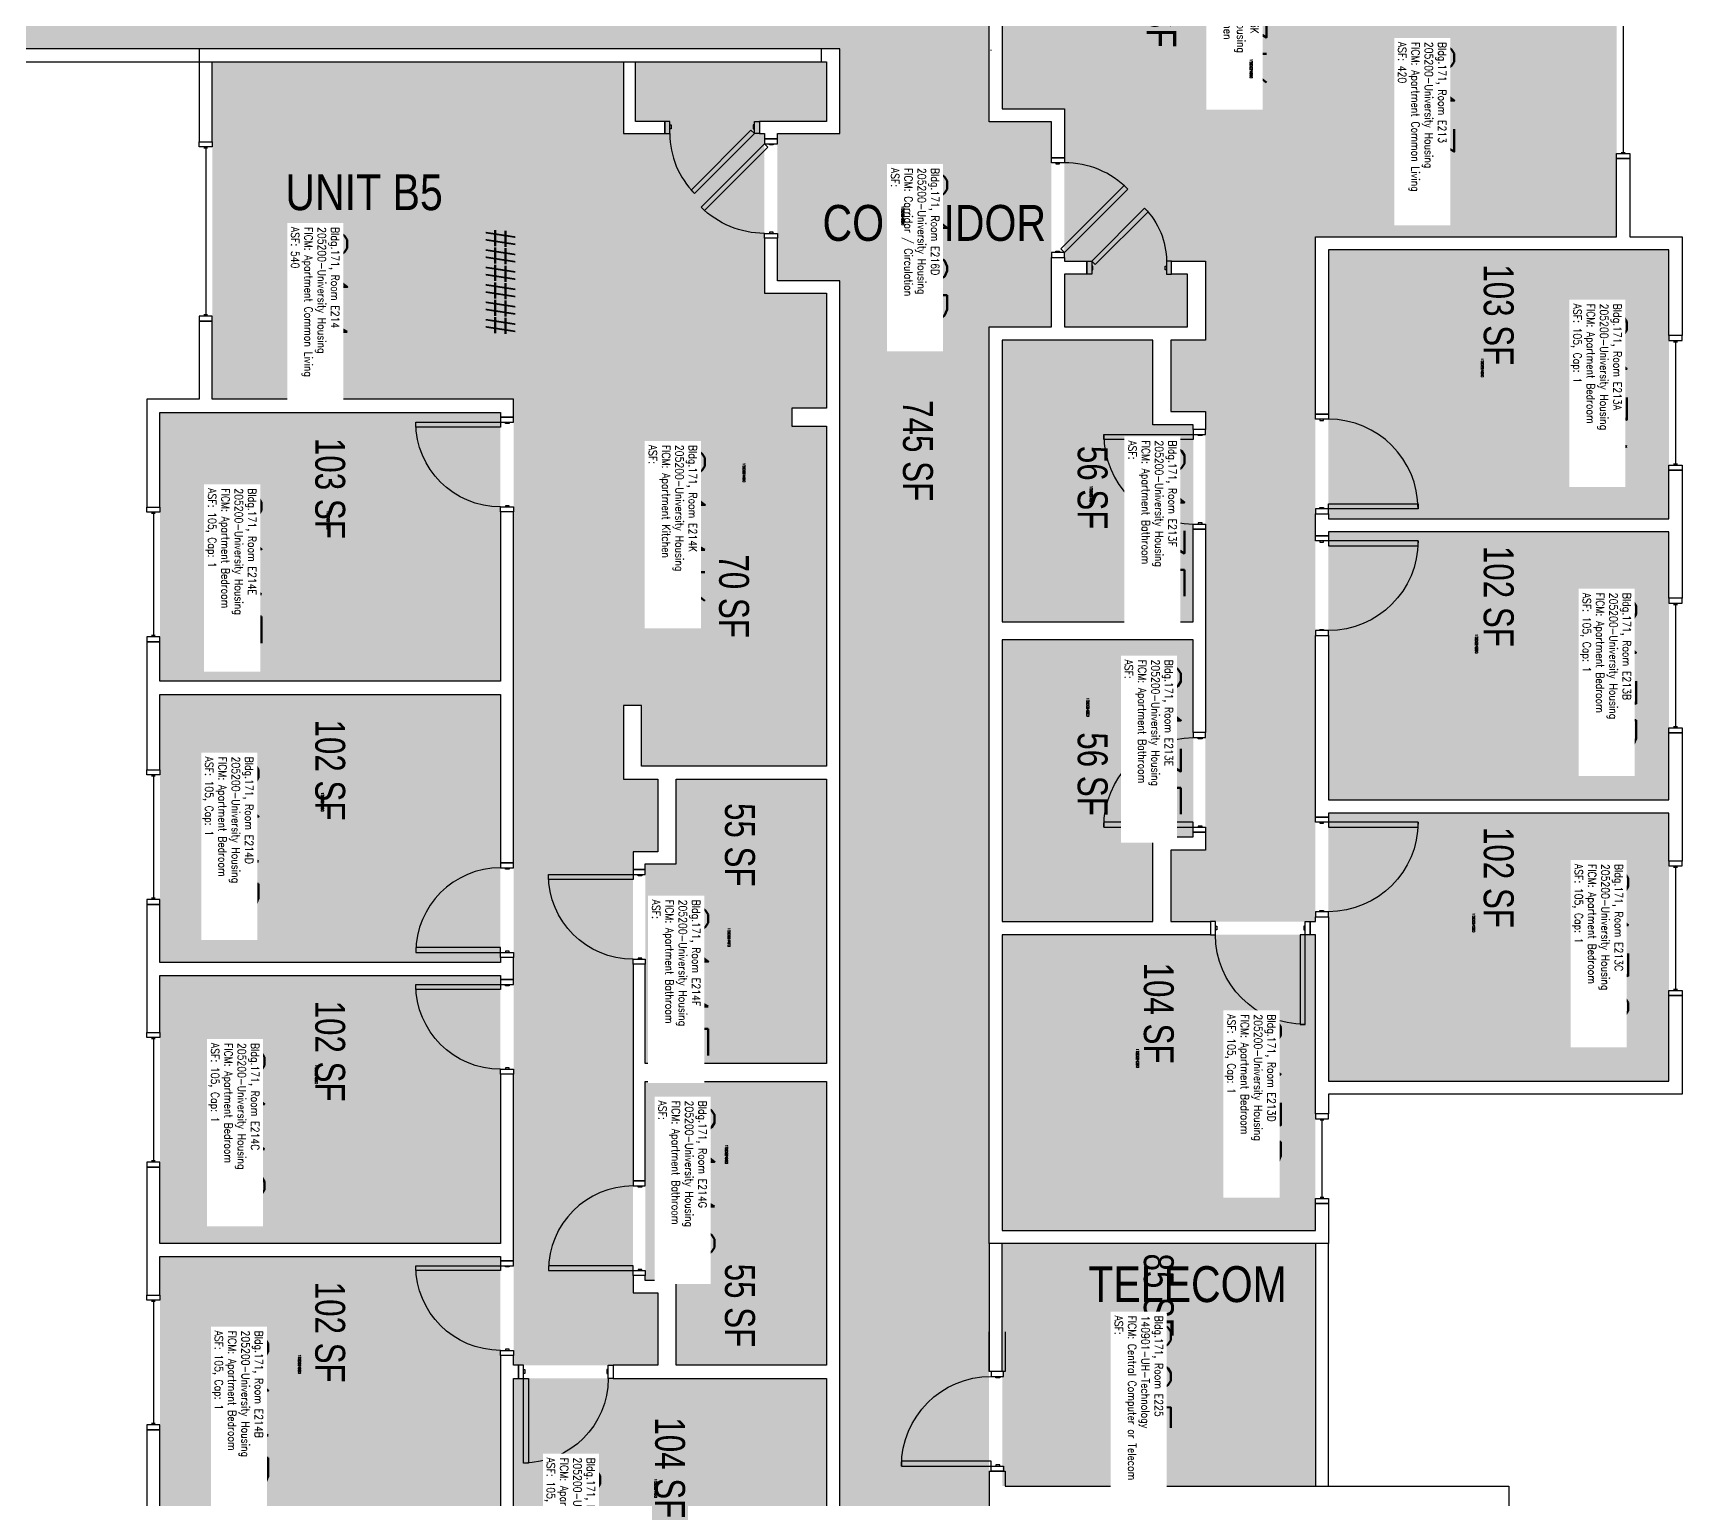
# Model space of a CAD drawing. Header units: inches. Extents: x 9163 to 12690, y -254 to 1312.
# Drawn here: x 12027 to 12690, y 367 to 956 of the extents above; entities that cross this region are included whole.
import ezdxf
from ezdxf.enums import TextEntityAlignment as Align

# ---------------------------------------------------------------- set-up
doc = ezdxf.new("R2010")
doc.units = ezdxf.units.IN
doc.header["$LTSCALE"] = 48
doc.header["$MEASUREMENT"] = 0
doc.layers.get('DEFPOINTS').update_dxf_attribs({"color": 40})
for name, color, linetype in [('A-AREA-IDEN', 1, 'Continuous'), ('A-DOOR', 2, 'Continuous'), ('A-GLAZ', 1, 'Continuous'), ('A-IDEN-RNUM', 7, 'Continuous'), ('A-IDEN-SNUM', 4, 'Continuous'), ('A-IDEN-VNUM', 4, 'Continuous'), ('A-WALL', 5, 'Continuous'), ('AREA-TEXT', 3, 'Continuous'), ('Rooms-Category-Color', 7, 'Continuous'), ('Rooms-College-Color', 7, 'Continuous'), ('Rooms-Department-Color', 7, 'Continuous'), ('Rooms-Division-Color', 7, 'Continuous'), ('Rooms-Information', 7, 'Continuous')]:
    doc.layers.add(name, color=color, linetype=linetype)
doc.styles.add('AREA', font='arial.ttf', dxfattribs={"width": 0.75, "height": 12})
doc.styles.add('ROOMSNUMBER', font='txt.shx', dxfattribs={"height": 0.03})
doc.styles.add('ROOMVNUMBER', font='simplex.shx', dxfattribs={"width": 0.85})
doc.styles.get("Standard").update_dxf_attribs({"font": 'ARIALN.TTF'})

msp = doc.modelspace()

# ---------------------------------------------------------------- hatches: boundary and pattern name
h = msp.add_hatch()
h.set_pattern_fill('ANSI31', color=256, style=0)
h.set_pattern_definition([(45, (13062.42635, 410.27494), (0.088388348, -0.088388348), [])])
h.paths.add_polyline_path([(12478.48, 741.74), (12478.48, 800.48), (12469.27, 800.48), (12469.27, 741.74)], flags=9)
at = {"layer": 'Rooms-Category-Color', "linetype": 'Continuous', "true_color": 0xadadad}
msp.add_hatch(color=253, dxfattribs=at).paths.add_polyline_path([(11567.83, 1009.26), (11567.83, 967.25), (11573.08, 967.25), (11573.08, 955.26), (11586.08, 955.26), (11586.08, 949.26), (11718.14, 949.26), (11718.14, 925.25), (11979.46, 925.25), (11979.46, 949.26), (12351.33, 949.26), (12351.33, 915.16), (12326.33, 915.16), (12326.33, 856.04), (12351.33, 856.04), (12351.33, 233.63), (12411.33, 233.63), (12411.33, 271.26), (12411.33, 837.54), (12436.33, 837.54), (12436.33, 919.86), (12411.33, 919.86), (12411.33, 1009.26), (12297.55, 1009.26), (12297.55, 1034.26), (12215.23, 1034.26), (12215.23, 1009.26), (12031.19, 1009.26), (12031.19, 1034.26), (11948.87, 1034.26), (11948.87, 1009.26)])
at = {"layer": 'Rooms-Category-Color', "linetype": 'Continuous', "true_color": 0x728ef3}
for points in [[(12416.58, 925.11), (12546.71, 925.11), (12546.71, 995.26), (12532.08, 995.26), (12532.08, 1009.26), (12416.58, 1009.26)], [(12546.71, 1009.26), (12546.71, 925.11), (12441.58, 925.11), (12441.58, 863.99), (12450.53, 863.99), (12450.53, 858.74), (12441.58, 858.74), (12441.58, 837.54), (12490.96, 837.54), (12490.96, 858.74), (12484.53, 858.74), (12484.53, 863.99), (12498.21, 863.99), (12498.21, 832.29), (12484.33, 832.29), (12484.33, 803.54), (12498.21, 803.54), (12498.21, 627.51), (12484.33, 627.51), (12484.33, 598.76), (12542.33, 598.76), (12542.33, 873.76), (12663.33, 873.76), (12663.33, 1009.26)], [(12220.33, 420.63), (12220.33, 808.51), (12099.33, 808.51), (12099.33, 944.01), (12264.46, 944.01), (12264.46, 915.16), (12281.08, 915.16), (12281.08, 920.04), (12269.33, 920.04), (12269.33, 944.01), (12346.08, 944.01), (12346.08, 920.04), (12319.08, 920.04), (12319.08, 915.16), (12321.08, 915.16), (12321.08, 851.16), (12346.08, 851.16), (12346.08, 804.96), (12332.08, 804.96), (12332.08, 797.71), (12271.72, 797.71), (12271.72, 685.59), (12264.47, 685.59), (12264.47, 655.96), (12278.33, 655.96), (12278.33, 626.83), (12268.33, 626.83), (12268.33, 449.76), (12278.33, 449.76), (12278.33, 420.63)], [(12684.33, 760.51), (12684.33, 868.51), (12547.58, 868.51), (12547.58, 760.51), (12683.89, 760.52)], [(12416.58, 719.16), (12416.58, 832.29), (12477.08, 832.29), (12477.08, 798.29), (12493.33, 798.29), (12493.33, 719.15)], [(12078.33, 695.26), (12078.33, 803.26), (12215.08, 803.26), (12215.08, 695.26), (12078.77, 695.27)], [(12346.08, 797.71), (12346.08, 661.21), (12271.72, 661.21), (12271.72, 797.71)], [(12684.33, 647.63), (12684.33, 755.26), (12547.6, 755.27), (12547.58, 647.63), (12683.89, 647.64)], [(12493.33, 632.77), (12493.33, 711.9), (12416.58, 711.9), (12416.58, 598.77), (12477.08, 598.76), (12477.08, 632.76)], [(12078.33, 582.38), (12078.33, 690.01), (12215.07, 690.02), (12215.08, 582.38), (12078.77, 582.39)], [(12346.08, 541.77), (12346.08, 655.96), (12285.58, 655.96), (12285.58, 621.96), (12273.21, 621.96), (12273.21, 541.77)], [(12684.33, 642.38), (12684.33, 534.76), (12547.58, 534.76), (12547.6, 642.39), (12683.89, 642.39)], [(12416.58, 474.77), (12542.33, 474.76), (12542.33, 593.51), (12416.58, 593.51)], [(12078.33, 577.13), (12078.33, 469.51), (12215.08, 469.51), (12215.07, 577.14), (12078.77, 577.14)], [(12273.21, 454.63), (12273.21, 534.52), (12346.08, 534.52), (12346.08, 420.64), (12285.58, 420.62), (12285.58, 454.63)], [(12078.33, 464.26), (12078.33, 356.63), (12215.08, 356.63), (12215.07, 464.27), (12078.77, 464.27)], [(12346.08, 296.64), (12220.33, 296.63), (12220.33, 415.38), (12346.08, 415.38)]]:
    msp.add_hatch(color=171, dxfattribs=at).paths.add_polyline_path(points)
at = {"layer": 'Rooms-Category-Color', "linetype": 'Continuous', "true_color": 0xe3c5e1}
msp.add_hatch(color=254, dxfattribs=at).paths.add_polyline_path([(12416.58, 469.51), (12542.33, 469.51), (12542.33, 372.13), (12416.58, 372.13)])
at = {"layer": 'Rooms-College-Color', "linetype": 'Continuous', "true_color": 0xadadad}
for points in [[(11567.83, 1009.26), (11567.83, 967.25), (11573.08, 967.25), (11573.08, 955.26), (11586.08, 955.26), (11586.08, 949.26), (11718.14, 949.26), (11718.14, 925.25), (11979.46, 925.25), (11979.46, 949.26), (12351.33, 949.26), (12351.33, 915.16), (12326.33, 915.16), (12326.33, 856.04), (12351.33, 856.04), (12351.33, 233.63), (12411.33, 233.63), (12411.33, 271.26), (12411.33, 837.54), (12436.33, 837.54), (12436.33, 919.86), (12411.33, 919.86), (12411.33, 1009.26), (12297.55, 1009.26), (12297.55, 1034.26), (12215.23, 1034.26), (12215.23, 1009.26), (12031.19, 1009.26), (12031.19, 1034.26), (11948.87, 1034.26), (11948.87, 1009.26)], [(12416.58, 925.11), (12546.71, 925.11), (12546.71, 995.26), (12532.08, 995.26), (12532.08, 1009.26), (12416.58, 1009.26)], [(12546.71, 1009.26), (12546.71, 925.11), (12441.58, 925.11), (12441.58, 863.99), (12450.53, 863.99), (12450.53, 858.74), (12441.58, 858.74), (12441.58, 837.54), (12490.96, 837.54), (12490.96, 858.74), (12484.53, 858.74), (12484.53, 863.99), (12498.21, 863.99), (12498.21, 832.29), (12484.33, 832.29), (12484.33, 803.54), (12498.21, 803.54), (12498.21, 627.51), (12484.33, 627.51), (12484.33, 598.76), (12542.33, 598.76), (12542.33, 873.76), (12663.33, 873.76), (12663.33, 1009.26)], [(12220.33, 420.63), (12220.33, 808.51), (12099.33, 808.51), (12099.33, 944.01), (12264.46, 944.01), (12264.46, 915.16), (12281.08, 915.16), (12281.08, 920.04), (12269.33, 920.04), (12269.33, 944.01), (12346.08, 944.01), (12346.08, 920.04), (12319.08, 920.04), (12319.08, 915.16), (12321.08, 915.16), (12321.08, 851.16), (12346.08, 851.16), (12346.08, 804.96), (12332.08, 804.96), (12332.08, 797.71), (12271.72, 797.71), (12271.72, 685.59), (12264.47, 685.59), (12264.47, 655.96), (12278.33, 655.96), (12278.33, 626.83), (12268.33, 626.83), (12268.33, 449.76), (12278.33, 449.76), (12278.33, 420.63)], [(12684.33, 760.51), (12684.33, 868.51), (12547.58, 868.51), (12547.58, 760.51), (12683.89, 760.52)], [(12416.58, 719.16), (12416.58, 832.29), (12477.08, 832.29), (12477.08, 798.29), (12493.33, 798.29), (12493.33, 719.15)], [(12078.33, 695.26), (12078.33, 803.26), (12215.08, 803.26), (12215.08, 695.26), (12078.77, 695.27)], [(12346.08, 797.71), (12346.08, 661.21), (12271.72, 661.21), (12271.72, 797.71)], [(12684.33, 647.63), (12684.33, 755.26), (12547.6, 755.27), (12547.58, 647.63), (12683.89, 647.64)], [(12493.33, 632.77), (12493.33, 711.9), (12416.58, 711.9), (12416.58, 598.77), (12477.08, 598.76), (12477.08, 632.76)], [(12078.33, 582.38), (12078.33, 690.01), (12215.07, 690.02), (12215.08, 582.38), (12078.77, 582.39)], [(12346.08, 541.77), (12346.08, 655.96), (12285.58, 655.96), (12285.58, 621.96), (12273.21, 621.96), (12273.21, 541.77)], [(12684.33, 642.38), (12684.33, 534.76), (12547.58, 534.76), (12547.6, 642.39), (12683.89, 642.39)], [(12416.58, 474.77), (12542.33, 474.76), (12542.33, 593.51), (12416.58, 593.51)], [(12078.33, 577.13), (12078.33, 469.51), (12215.08, 469.51), (12215.07, 577.14), (12078.77, 577.14)], [(12273.21, 454.63), (12273.21, 534.52), (12346.08, 534.52), (12346.08, 420.64), (12285.58, 420.62), (12285.58, 454.63)], [(12078.33, 464.26), (12078.33, 356.63), (12215.08, 356.63), (12215.07, 464.27), (12078.77, 464.27)], [(12416.58, 469.51), (12542.33, 469.51), (12542.33, 372.13), (12416.58, 372.13)], [(12346.08, 296.64), (12220.33, 296.63), (12220.33, 415.38), (12346.08, 415.38)]]:
    msp.add_hatch(color=253, dxfattribs=at).paths.add_polyline_path(points)
at = {"layer": 'Rooms-Department-Color', "linetype": 'Continuous', "true_color": 0xacacac}
msp.add_hatch(color=253, dxfattribs=at).paths.add_polyline_path([(11567.83, 1009.26), (11567.83, 967.25), (11573.08, 967.25), (11573.08, 955.26), (11586.08, 955.26), (11586.08, 949.26), (11718.14, 949.26), (11718.14, 925.25), (11979.46, 925.25), (11979.46, 949.26), (12351.33, 949.26), (12351.33, 915.16), (12326.33, 915.16), (12326.33, 856.04), (12351.33, 856.04), (12351.33, 233.63), (12411.33, 233.63), (12411.33, 271.26), (12411.33, 837.54), (12436.33, 837.54), (12436.33, 919.86), (12411.33, 919.86), (12411.33, 1009.26), (12297.55, 1009.26), (12297.55, 1034.26), (12215.23, 1034.26), (12215.23, 1009.26), (12031.19, 1009.26), (12031.19, 1034.26), (11948.87, 1034.26), (11948.87, 1009.26)])
at = {"layer": 'Rooms-Department-Color', "linetype": 'Continuous', "true_color": 0x604aed}
for points in [[(12416.58, 925.11), (12546.71, 925.11), (12546.71, 995.26), (12532.08, 995.26), (12532.08, 1009.26), (12416.58, 1009.26)], [(12546.71, 1009.26), (12546.71, 925.11), (12441.58, 925.11), (12441.58, 863.99), (12450.53, 863.99), (12450.53, 858.74), (12441.58, 858.74), (12441.58, 837.54), (12490.96, 837.54), (12490.96, 858.74), (12484.53, 858.74), (12484.53, 863.99), (12498.21, 863.99), (12498.21, 832.29), (12484.33, 832.29), (12484.33, 803.54), (12498.21, 803.54), (12498.21, 627.51), (12484.33, 627.51), (12484.33, 598.76), (12542.33, 598.76), (12542.33, 873.76), (12663.33, 873.76), (12663.33, 1009.26)], [(12220.33, 420.63), (12220.33, 808.51), (12099.33, 808.51), (12099.33, 944.01), (12264.46, 944.01), (12264.46, 915.16), (12281.08, 915.16), (12281.08, 920.04), (12269.33, 920.04), (12269.33, 944.01), (12346.08, 944.01), (12346.08, 920.04), (12319.08, 920.04), (12319.08, 915.16), (12321.08, 915.16), (12321.08, 851.16), (12346.08, 851.16), (12346.08, 804.96), (12332.08, 804.96), (12332.08, 797.71), (12271.72, 797.71), (12271.72, 685.59), (12264.47, 685.59), (12264.47, 655.96), (12278.33, 655.96), (12278.33, 626.83), (12268.33, 626.83), (12268.33, 449.76), (12278.33, 449.76), (12278.33, 420.63)], [(12684.33, 760.51), (12684.33, 868.51), (12547.58, 868.51), (12547.58, 760.51), (12683.89, 760.52)], [(12416.58, 719.16), (12416.58, 832.29), (12477.08, 832.29), (12477.08, 798.29), (12493.33, 798.29), (12493.33, 719.15)], [(12078.33, 695.26), (12078.33, 803.26), (12215.08, 803.26), (12215.08, 695.26), (12078.77, 695.27)], [(12346.08, 797.71), (12346.08, 661.21), (12271.72, 661.21), (12271.72, 797.71)], [(12684.33, 647.63), (12684.33, 755.26), (12547.6, 755.27), (12547.58, 647.63), (12683.89, 647.64)], [(12493.33, 632.77), (12493.33, 711.9), (12416.58, 711.9), (12416.58, 598.77), (12477.08, 598.76), (12477.08, 632.76)], [(12078.33, 582.38), (12078.33, 690.01), (12215.07, 690.02), (12215.08, 582.38), (12078.77, 582.39)], [(12346.08, 541.77), (12346.08, 655.96), (12285.58, 655.96), (12285.58, 621.96), (12273.21, 621.96), (12273.21, 541.77)], [(12684.33, 642.38), (12684.33, 534.76), (12547.58, 534.76), (12547.6, 642.39), (12683.89, 642.39)], [(12416.58, 474.77), (12542.33, 474.76), (12542.33, 593.51), (12416.58, 593.51)], [(12078.33, 577.13), (12078.33, 469.51), (12215.08, 469.51), (12215.07, 577.14), (12078.77, 577.14)], [(12273.21, 454.63), (12273.21, 534.52), (12346.08, 534.52), (12346.08, 420.64), (12285.58, 420.62), (12285.58, 454.63)], [(12078.33, 464.26), (12078.33, 356.63), (12215.08, 356.63), (12215.07, 464.27), (12078.77, 464.27)], [(12416.58, 469.51), (12542.33, 469.51), (12542.33, 372.13), (12416.58, 372.13)], [(12346.08, 296.64), (12220.33, 296.63), (12220.33, 415.38), (12346.08, 415.38)]]:
    msp.add_hatch(color=173, dxfattribs=at).paths.add_polyline_path(points)
at = {"layer": 'Rooms-Division-Color', "linetype": 'Continuous', "true_color": 0xadadad}
msp.add_hatch(color=253, dxfattribs=at).paths.add_polyline_path([(11567.83, 1009.26), (11567.83, 967.25), (11573.08, 967.25), (11573.08, 955.26), (11586.08, 955.26), (11586.08, 949.26), (11718.14, 949.26), (11718.14, 925.25), (11979.46, 925.25), (11979.46, 949.26), (12351.33, 949.26), (12351.33, 915.16), (12326.33, 915.16), (12326.33, 856.04), (12351.33, 856.04), (12351.33, 233.63), (12411.33, 233.63), (12411.33, 271.26), (12411.33, 837.54), (12436.33, 837.54), (12436.33, 919.86), (12411.33, 919.86), (12411.33, 1009.26), (12297.55, 1009.26), (12297.55, 1034.26), (12215.23, 1034.26), (12215.23, 1009.26), (12031.19, 1009.26), (12031.19, 1034.26), (11948.87, 1034.26), (11948.87, 1009.26)])
at = {"layer": 'Rooms-Division-Color', "linetype": 'Continuous', "true_color": 0x604aed}
for points in [[(12416.58, 925.11), (12546.71, 925.11), (12546.71, 995.26), (12532.08, 995.26), (12532.08, 1009.26), (12416.58, 1009.26)], [(12546.71, 1009.26), (12546.71, 925.11), (12441.58, 925.11), (12441.58, 863.99), (12450.53, 863.99), (12450.53, 858.74), (12441.58, 858.74), (12441.58, 837.54), (12490.96, 837.54), (12490.96, 858.74), (12484.53, 858.74), (12484.53, 863.99), (12498.21, 863.99), (12498.21, 832.29), (12484.33, 832.29), (12484.33, 803.54), (12498.21, 803.54), (12498.21, 627.51), (12484.33, 627.51), (12484.33, 598.76), (12542.33, 598.76), (12542.33, 873.76), (12663.33, 873.76), (12663.33, 1009.26)], [(12220.33, 420.63), (12220.33, 808.51), (12099.33, 808.51), (12099.33, 944.01), (12264.46, 944.01), (12264.46, 915.16), (12281.08, 915.16), (12281.08, 920.04), (12269.33, 920.04), (12269.33, 944.01), (12346.08, 944.01), (12346.08, 920.04), (12319.08, 920.04), (12319.08, 915.16), (12321.08, 915.16), (12321.08, 851.16), (12346.08, 851.16), (12346.08, 804.96), (12332.08, 804.96), (12332.08, 797.71), (12271.72, 797.71), (12271.72, 685.59), (12264.47, 685.59), (12264.47, 655.96), (12278.33, 655.96), (12278.33, 626.83), (12268.33, 626.83), (12268.33, 449.76), (12278.33, 449.76), (12278.33, 420.63)], [(12684.33, 760.51), (12684.33, 868.51), (12547.58, 868.51), (12547.58, 760.51), (12683.89, 760.52)], [(12416.58, 719.16), (12416.58, 832.29), (12477.08, 832.29), (12477.08, 798.29), (12493.33, 798.29), (12493.33, 719.15)], [(12078.33, 695.26), (12078.33, 803.26), (12215.08, 803.26), (12215.08, 695.26), (12078.77, 695.27)], [(12346.08, 797.71), (12346.08, 661.21), (12271.72, 661.21), (12271.72, 797.71)], [(12684.33, 647.63), (12684.33, 755.26), (12547.6, 755.27), (12547.58, 647.63), (12683.89, 647.64)], [(12493.33, 632.77), (12493.33, 711.9), (12416.58, 711.9), (12416.58, 598.77), (12477.08, 598.76), (12477.08, 632.76)], [(12078.33, 582.38), (12078.33, 690.01), (12215.07, 690.02), (12215.08, 582.38), (12078.77, 582.39)], [(12346.08, 541.77), (12346.08, 655.96), (12285.58, 655.96), (12285.58, 621.96), (12273.21, 621.96), (12273.21, 541.77)], [(12684.33, 642.38), (12684.33, 534.76), (12547.58, 534.76), (12547.6, 642.39), (12683.89, 642.39)], [(12416.58, 474.77), (12542.33, 474.76), (12542.33, 593.51), (12416.58, 593.51)], [(12078.33, 577.13), (12078.33, 469.51), (12215.08, 469.51), (12215.07, 577.14), (12078.77, 577.14)], [(12273.21, 454.63), (12273.21, 534.52), (12346.08, 534.52), (12346.08, 420.64), (12285.58, 420.62), (12285.58, 454.63)], [(12078.33, 464.26), (12078.33, 356.63), (12215.08, 356.63), (12215.07, 464.27), (12078.77, 464.27)], [(12416.58, 469.51), (12542.33, 469.51), (12542.33, 372.13), (12416.58, 372.13)], [(12346.08, 296.64), (12220.33, 296.63), (12220.33, 415.38), (12346.08, 415.38)]]:
    msp.add_hatch(color=173, dxfattribs=at).paths.add_polyline_path(points)

# ---------------------------------------------------------------- linework, layer by layer
at = {"layer": 'A-DOOR'}
for points in [[(12283.08, 920.04), (12281.08, 920.04), (12281.08, 915.16), (12283.08, 915.16)], [(12283.08, 918.66), (12283.58, 918.66), (12283.58, 917.16), (12283.08, 917.16)], [(12317.08, 915.16), (12315.67, 916.58), (12291.63, 892.53), (12293.04, 891.12)], [(12317.08, 918.66), (12316.58, 918.66), (12316.58, 917.16), (12317.08, 917.16)], [(12317.08, 920.04), (12319.08, 920.04), (12319.08, 915.16), (12317.08, 915.16)], [(12321.08, 911.13), (12322.5, 909.72), (12297.04, 884.26), (12295.63, 885.68)], [(12326.33, 911.13), (12326.33, 913.13), (12321.08, 913.13), (12321.08, 911.13)], [(12324.58, 911.13), (12324.58, 910.63), (12323.08, 910.63), (12323.08, 911.13)], [(12436.33, 903.48), (12436.33, 905.48), (12441.58, 905.48), (12441.58, 903.48)], [(12438.08, 903.48), (12438.08, 902.98), (12439.58, 902.98), (12439.58, 903.48)], [(12441.58, 867.48), (12440.17, 868.89), (12465.62, 894.35), (12467.04, 892.93)], [(12452.53, 863.99), (12453.95, 862.57), (12475.16, 883.79), (12473.75, 885.2)], [(12326.33, 875.13), (12326.33, 873.13), (12321.08, 873.13), (12321.08, 875.13)], [(12324.58, 875.13), (12324.58, 875.63), (12323.08, 875.63), (12323.08, 875.13)], [(12438.08, 867.48), (12438.08, 867.98), (12439.58, 867.98), (12439.58, 867.48)], [(12436.33, 867.48), (12436.33, 865.48), (12441.58, 865.48), (12441.58, 867.48)], [(12452.53, 858.74), (12450.53, 858.74), (12450.53, 863.99), (12452.53, 863.99)], [(12452.53, 860.49), (12453.03, 860.49), (12453.03, 861.99), (12452.53, 861.99)], [(12482.53, 860.49), (12482.03, 860.49), (12482.03, 861.99), (12482.53, 861.99)], [(12482.53, 858.74), (12484.53, 858.74), (12484.53, 863.99), (12482.53, 863.99)], [(12542.33, 800.51), (12542.33, 802.51), (12547.58, 802.51), (12547.58, 800.51)], [(12215.08, 799.26), (12215.08, 797.26), (12181.08, 797.26), (12181.08, 799.26)], [(12220.33, 799.26), (12220.33, 801.26), (12215.08, 801.26), (12215.08, 799.26)], [(12218.58, 799.26), (12218.58, 798.76), (12217.08, 798.76), (12217.08, 799.26)], [(12498.21, 794.4), (12498.21, 796.4), (12493.33, 796.4), (12493.33, 794.4)], [(12544.08, 800.51), (12544.08, 800.01), (12545.58, 800.01), (12545.58, 800.51)], [(12493.33, 794.4), (12493.33, 792.4), (12457.33, 792.4), (12457.33, 794.4)], [(12496.83, 794.4), (12496.83, 793.9), (12495.33, 793.9), (12495.33, 794.4)], [(12220.33, 765.26), (12220.33, 763.26), (12215.08, 763.26), (12215.08, 765.26)], [(12218.58, 765.26), (12218.58, 765.76), (12217.08, 765.76), (12217.08, 765.26)], [(12542.33, 764.51), (12542.33, 762.51), (12547.58, 762.51), (12547.58, 764.51)], [(12544.08, 764.51), (12544.08, 765.01), (12545.58, 765.01), (12545.58, 764.51)], [(12547.58, 764.51), (12547.58, 766.51), (12583.58, 766.51), (12583.58, 764.51)], [(12498.21, 758.4), (12498.21, 756.4), (12493.33, 756.4), (12493.33, 758.4)], [(12496.83, 758.4), (12496.83, 758.9), (12495.33, 758.9), (12495.33, 758.4)], [(12542.33, 751.63), (12542.33, 753.63), (12547.58, 753.63), (12547.58, 751.63)], [(12544.08, 751.63), (12544.08, 751.13), (12545.58, 751.13), (12545.58, 751.63)], [(12547.58, 751.63), (12547.58, 749.63), (12583.58, 749.63), (12583.58, 751.63)], [(12542.33, 715.63), (12542.33, 713.63), (12547.58, 713.63), (12547.58, 715.63)], [(12544.08, 715.63), (12544.08, 716.13), (12545.58, 716.13), (12545.58, 715.63)], [(12498.21, 672.65), (12498.21, 674.65), (12493.33, 674.65), (12493.33, 672.65)], [(12496.83, 672.65), (12496.83, 672.15), (12495.33, 672.15), (12495.33, 672.65)], [(12493.33, 636.65), (12493.33, 638.65), (12457.33, 638.65), (12457.33, 636.65)], [(12498.21, 636.65), (12498.21, 634.65), (12493.33, 634.65), (12493.33, 636.65)], [(12496.83, 636.65), (12496.83, 637.15), (12495.33, 637.15), (12495.33, 636.65)], [(12542.33, 638.76), (12542.33, 640.76), (12547.58, 640.76), (12547.58, 638.76)], [(12544.08, 638.76), (12544.08, 638.26), (12545.58, 638.26), (12545.58, 638.76)], [(12547.58, 638.76), (12547.58, 636.76), (12583.58, 636.76), (12583.58, 638.76)], [(12220.33, 620.38), (12220.33, 622.38), (12215.08, 622.38), (12215.08, 620.38)], [(12218.58, 620.38), (12218.58, 619.88), (12217.08, 619.88), (12217.08, 620.38)], [(12268.33, 617.66), (12268.33, 615.66), (12234.33, 615.66), (12234.33, 617.66)], [(12273.21, 617.66), (12273.21, 619.66), (12268.33, 619.66), (12268.33, 617.66)], [(12271.83, 617.66), (12271.83, 617.16), (12270.33, 617.16), (12270.33, 617.66)], [(12542.33, 602.76), (12542.33, 600.76), (12547.58, 600.76), (12547.58, 602.76)], [(12544.08, 602.76), (12544.08, 603.26), (12545.58, 603.26), (12545.58, 602.76)], [(12502.21, 598.76), (12500.21, 598.76), (12500.21, 593.51), (12502.21, 593.51)], [(12502.21, 597.01), (12502.71, 597.01), (12502.71, 595.51), (12502.21, 595.51)], [(12538.21, 597.01), (12537.71, 597.01), (12537.71, 595.51), (12538.21, 595.51)], [(12538.21, 598.76), (12540.21, 598.76), (12540.21, 593.51), (12538.21, 593.51)], [(12538.21, 593.51), (12536.21, 593.51), (12536.21, 557.51), (12538.21, 557.51)], [(12215.08, 586.38), (12215.08, 588.38), (12181.08, 588.38), (12181.08, 586.38)], [(12220.33, 586.38), (12220.33, 584.38), (12215.08, 584.38), (12215.08, 586.38)], [(12218.58, 586.38), (12218.58, 586.88), (12217.08, 586.88), (12217.08, 586.38)], [(12273.21, 583.66), (12273.21, 581.66), (12268.33, 581.66), (12268.33, 583.66)], [(12271.83, 583.66), (12271.83, 584.16), (12270.33, 584.16), (12270.33, 583.66)], [(12215.08, 573.51), (12215.08, 571.51), (12181.08, 571.51), (12181.08, 573.51)], [(12220.33, 573.51), (12220.33, 575.51), (12215.08, 575.51), (12215.08, 573.51)], [(12218.58, 573.51), (12218.58, 573.01), (12217.08, 573.01), (12217.08, 573.51)], [(12220.33, 539.51), (12220.33, 537.51), (12215.08, 537.51), (12215.08, 539.51)], [(12218.58, 539.51), (12218.58, 540.01), (12217.08, 540.01), (12217.08, 539.51)], [(12273.21, 492.63), (12273.21, 494.63), (12268.33, 494.63), (12268.33, 492.63)], [(12271.83, 492.63), (12271.83, 492.13), (12270.33, 492.13), (12270.33, 492.63)], [(12215.08, 460.63), (12215.08, 458.63), (12181.08, 458.63), (12181.08, 460.63)], [(12220.33, 460.63), (12220.33, 462.63), (12215.08, 462.63), (12215.08, 460.63)], [(12218.58, 460.63), (12218.58, 460.13), (12217.08, 460.13), (12217.08, 460.63)], [(12268.33, 458.63), (12268.33, 460.63), (12234.33, 460.63), (12234.33, 458.63)], [(12273.21, 458.63), (12273.21, 456.63), (12268.33, 456.63), (12268.33, 458.63)], [(12271.83, 458.63), (12271.83, 459.13), (12270.33, 459.13), (12270.33, 458.63)], [(12220.33, 426.63), (12220.33, 424.63), (12215.08, 424.63), (12215.08, 426.63)], [(12218.58, 426.63), (12218.58, 427.13), (12217.08, 427.13), (12217.08, 426.63)], [(12224.33, 420.63), (12222.33, 420.63), (12222.33, 415.38), (12224.33, 415.38)], [(12224.33, 418.88), (12224.83, 418.88), (12224.83, 417.38), (12224.33, 417.38)], [(12258.33, 418.88), (12257.83, 418.88), (12257.83, 417.38), (12258.33, 417.38)], [(12258.33, 420.63), (12260.33, 420.63), (12260.33, 415.38), (12258.33, 415.38)], [(12417.08, 416.13), (12417.08, 418.13), (12412.08, 418.13), (12412.08, 416.13)], [(12224.33, 415.38), (12226.33, 415.38), (12226.33, 381.38), (12224.33, 381.38)], [(12415.58, 416.13), (12415.58, 415.63), (12414.08, 415.63), (12414.08, 416.13)], [(12412.08, 380.13), (12412.08, 382.13), (12376.08, 382.13), (12376.08, 380.13)], [(12417.08, 380.13), (12417.08, 378.13), (12412.08, 378.13), (12412.08, 380.13)], [(12415.58, 380.13), (12415.58, 380.63), (12414.08, 380.63), (12414.08, 380.13)]]:
    msp.add_lwpolyline(points, close=True, dxfattribs=at)
for centre, radius, start, end in [((12317.08, 915.16), 34, 180, 225), ((12441.58, 867.48), 36, 45, 90), ((12547.58, 764.51), 36, 0, 90), ((12493.33, 794.4), 36, 180, 270), ((12215.08, 586.38), 34, 90, 180), ((12268.33, 458.63), 34, 90, 180)]:
    msp.add_arc(centre, radius, start, end, dxfattribs=at)
at = {"layer": 'A-DOOR', "extrusion": (0, 0, -1)}
for centre, radius, start, end in [((-12321.08, 911.13), 36, 270, 315), ((-12452.53, 863.99), 30, 135, 180), ((-12215.08, 799.26), 34, 270, 0), ((-12547.58, 751.63), 36, 180, 270), ((-12493.33, 636.65), 36, 0, 90), ((-12547.58, 638.76), 36, 180, 270), ((-12268.33, 617.66), 34, 270, 0), ((-12538.21, 593.51), 36, 270, 0), ((-12215.08, 573.51), 34, 270, 0), ((-12215.08, 460.63), 34, 270, 0), ((-12224.33, 415.38), 34, 180, 270), ((-12412.08, 380.13), 36, 360, 90)]:
    msp.add_arc(centre, radius, start, end, dxfattribs=at)
at = {"layer": 'A-GLAZ'}
for p, q in [((12665.96, 974.64), (12665.96, 907.64)), ((12097.46, 909.39), (12095.96, 909.39)), ((12096.71, 909.39), (12096.71, 842.39)), ((12665.21, 907.64), (12666.71, 907.64)), ((12097.46, 842.39), (12095.96, 842.39)), ((12686.21, 831.6), (12687.71, 831.6)), ((12686.96, 831.6), (12686.96, 782.6)), ((12686.21, 782.6), (12687.71, 782.6)), ((12076.46, 762.67), (12074.96, 762.67)), ((12075.71, 762.67), (12075.71, 713.67)), ((12686.21, 726.13), (12687.71, 726.13)), ((12686.96, 726.13), (12686.96, 677.13)), ((12076.46, 713.67), (12074.96, 713.67)), ((12686.21, 677.13), (12687.71, 677.13)), ((12076.46, 657.19), (12074.96, 657.19)), ((12075.71, 657.19), (12075.71, 608.19)), ((12686.21, 620.61), (12687.71, 620.61)), ((12686.96, 620.61), (12686.96, 571.61)), ((12076.46, 608.19), (12074.96, 608.19)), ((12686.21, 571.61), (12687.71, 571.61)), ((12076.46, 551.69), (12074.96, 551.69)), ((12075.71, 551.69), (12075.71, 502.69)), ((12544.21, 519.14), (12545.71, 519.14)), ((12544.96, 519.14), (12544.96, 488.14)), ((12076.46, 502.69), (12074.96, 502.69)), ((12544.21, 488.14), (12545.71, 488.14)), ((12076.46, 446.27), (12074.96, 446.27)), ((12075.71, 446.27), (12075.71, 397.27)), ((12076.46, 397.27), (12074.96, 397.27))]:
    msp.add_line(p, q, dxfattribs=at)
for points in [[(12094.08, 909.89), (12094.08, 911.89), (12099.33, 911.89), (12099.33, 909.89)], [(12668.58, 907.14), (12668.58, 905.14), (12663.33, 905.14), (12663.33, 907.14)], [(12094.08, 841.89), (12094.08, 839.89), (12099.33, 839.89), (12099.33, 841.89)], [(12689.58, 832.1), (12689.58, 834.1), (12684.33, 834.1), (12684.33, 832.1)], [(12689.58, 782.1), (12689.58, 780.1), (12684.33, 780.1), (12684.33, 782.1)], [(12073.08, 763.17), (12073.08, 765.17), (12078.33, 765.17), (12078.33, 763.17)], [(12689.58, 726.63), (12689.58, 728.63), (12684.33, 728.63), (12684.33, 726.63)], [(12073.08, 713.17), (12073.08, 711.17), (12078.33, 711.17), (12078.33, 713.17)], [(12689.58, 676.63), (12689.58, 674.63), (12684.33, 674.63), (12684.33, 676.63)], [(12073.08, 657.69), (12073.08, 659.69), (12078.33, 659.69), (12078.33, 657.69)], [(12689.58, 621.11), (12689.58, 623.11), (12684.33, 623.11), (12684.33, 621.11)], [(12073.08, 607.69), (12073.08, 605.69), (12078.33, 605.69), (12078.33, 607.69)], [(12689.58, 571.11), (12689.58, 569.11), (12684.33, 569.11), (12684.33, 571.11)], [(12073.08, 552.19), (12073.08, 554.19), (12078.33, 554.19), (12078.33, 552.19)], [(12547.58, 519.64), (12547.58, 521.64), (12542.33, 521.64), (12542.33, 519.64)], [(12073.08, 502.19), (12073.08, 500.19), (12078.33, 500.19), (12078.33, 502.19)], [(12547.58, 487.64), (12547.58, 485.64), (12542.33, 485.64), (12542.33, 487.64)], [(12073.08, 446.77), (12073.08, 448.77), (12078.33, 448.77), (12078.33, 446.77)], [(12073.08, 396.77), (12073.08, 394.77), (12078.33, 394.77), (12078.33, 396.77)]]:
    msp.add_lwpolyline(points, close=True, dxfattribs=at)
at = {"layer": 'A-WALL'}
for p, q in [((12411.33, 919.86), (12411.33, 1014.51)), ((12416.58, 1009.26), (12416.58, 925.11)), ((12343.97, 949.26), (11979.46, 949.26)), ((12094.08, 949.26), (12094.08, 911.89)), ((12351.33, 949.26), (12094.08, 949.26)), ((12343.97, 944.01), (12343.97, 949.26)), ((12351.33, 915.16), (12351.33, 949.26)), ((11984.71, 944.01), (12343.97, 944.01)), ((12099.33, 911.89), (12099.33, 944.01)), ((12099.33, 944.01), (12264.46, 944.01)), ((12264.46, 944.01), (12264.46, 915.16)), ((12269.33, 920.04), (12269.33, 944.01)), ((12269.33, 944.01), (12346.08, 944.01)), ((12346.08, 944.01), (12346.08, 920.04)), ((12416.58, 925.11), (12441.58, 925.11)), ((12441.58, 925.11), (12441.58, 905.48)), ((12264.46, 915.16), (12281.08, 915.16)), ((12281.08, 920.04), (12269.33, 920.04)), ((12281.08, 915.16), (12281.08, 920.04)), ((12346.08, 920.04), (12319.08, 920.04)), ((12319.08, 920.04), (12319.08, 915.16)), ((12319.08, 915.16), (12321.08, 915.16)), ((12321.08, 915.16), (12321.08, 913.13)), ((12326.33, 915.16), (12351.33, 915.16)), ((12326.33, 913.13), (12326.33, 915.16)), ((12436.33, 919.86), (12411.33, 919.86)), ((12436.33, 905.48), (12436.33, 919.86)), ((12094.08, 911.89), (12099.33, 911.89)), ((12321.08, 913.13), (12326.33, 913.13)), ((12441.58, 905.48), (12436.33, 905.48)), ((12663.33, 873.76), (12663.33, 905.14)), ((12663.33, 905.14), (12668.58, 905.14)), ((12668.58, 905.14), (12668.58, 873.76)), ((12321.08, 873.13), (12321.08, 851.16)), ((12326.33, 873.13), (12321.08, 873.13)), ((12326.33, 856.04), (12326.33, 873.13)), ((12542.33, 873.76), (12663.33, 873.76)), ((12542.33, 802.51), (12542.33, 873.76)), ((12684.33, 868.51), (12547.58, 868.51)), ((12547.58, 868.51), (12547.58, 802.51)), ((12668.58, 873.76), (12689.58, 873.76)), ((12684.33, 834.1), (12684.33, 868.51)), ((12689.58, 873.76), (12689.58, 834.1)), ((12436.33, 837.54), (12436.33, 865.48)), ((12436.33, 865.48), (12441.58, 865.48)), ((12441.58, 865.48), (12441.58, 863.99)), ((12441.58, 863.99), (12450.53, 863.99)), ((12450.53, 863.99), (12450.53, 858.74)), ((12484.53, 863.99), (12498.21, 863.99)), ((12484.53, 858.74), (12484.53, 863.99)), ((12498.21, 863.99), (12498.21, 832.29)), ((12351.33, 856.04), (12326.33, 856.04)), ((12351.33, 420.01), (12351.33, 856.04)), ((12450.53, 858.74), (12441.58, 858.74)), ((12441.58, 858.74), (12441.58, 837.54)), ((12490.96, 858.74), (12484.53, 858.74)), ((12490.96, 837.54), (12490.96, 858.74)), ((12321.08, 851.16), (12346.08, 851.16)), ((12346.08, 851.16), (12346.08, 804.96)), ((12094.08, 839.89), (12094.08, 808.51)), ((12099.33, 839.89), (12094.08, 839.89)), ((12099.33, 808.51), (12099.33, 839.89)), ((12411.33, 598.13), (12411.33, 837.54)), ((12411.33, 837.54), (12436.33, 837.54)), ((12441.58, 837.54), (12490.96, 837.54)), ((12416.58, 832.29), (12416.58, 719.15)), ((12477.08, 832.29), (12416.58, 832.29)), ((12477.08, 798.29), (12477.08, 832.29)), ((12484.33, 832.29), (12484.33, 803.54)), ((12498.21, 832.29), (12484.33, 832.29)), ((12689.58, 834.1), (12684.33, 834.1)), ((12073.08, 808.51), (12073.08, 765.17)), ((12094.08, 808.51), (12073.08, 808.51)), ((12220.33, 808.51), (12099.33, 808.51)), ((12220.33, 801.26), (12220.33, 808.51)), ((12078.33, 765.17), (12078.33, 803.26)), ((12078.33, 803.26), (12215.08, 803.26)), ((12215.08, 803.26), (12215.08, 801.26)), ((12346.08, 804.96), (12332.08, 804.96)), ((12332.08, 804.96), (12332.08, 797.71)), ((12484.33, 803.54), (12498.21, 803.54)), ((12498.21, 803.54), (12498.21, 796.4)), ((12547.58, 802.51), (12542.33, 802.51)), ((12215.08, 801.26), (12220.33, 801.26)), ((12332.08, 797.71), (12346.08, 797.71)), ((12346.08, 797.71), (12346.08, 661.21)), ((12493.33, 798.29), (12477.08, 798.29)), ((12493.33, 796.4), (12493.33, 798.29)), ((12498.21, 796.4), (12493.33, 796.4)), ((12684.33, 760.51), (12684.33, 780.1)), ((12684.33, 780.1), (12689.58, 780.1)), ((12689.58, 780.1), (12689.58, 728.63)), ((12073.08, 765.17), (12078.33, 765.17)), ((12215.08, 763.26), (12215.08, 695.26)), ((12220.33, 763.26), (12215.08, 763.26)), ((12220.33, 622.38), (12220.33, 763.26)), ((12542.33, 753.63), (12542.33, 762.51)), ((12542.33, 762.51), (12547.58, 762.51)), ((12547.58, 762.51), (12547.58, 760.51)), ((12493.33, 719.15), (12493.33, 756.4)), ((12493.33, 756.4), (12498.21, 756.4)), ((12498.21, 756.4), (12498.21, 674.65)), ((12547.58, 760.51), (12684.33, 760.51)), ((12684.33, 755.26), (12547.58, 755.26)), ((12547.58, 755.26), (12547.58, 753.63)), ((12684.33, 728.63), (12684.33, 755.26)), ((12547.58, 753.63), (12542.33, 753.63)), ((12689.58, 728.63), (12684.33, 728.63)), ((12416.58, 719.15), (12493.33, 719.15)), ((12073.08, 711.17), (12073.08, 659.69)), ((12078.33, 711.17), (12073.08, 711.17)), ((12078.33, 695.26), (12078.33, 711.17)), ((12493.33, 711.9), (12416.58, 711.9)), ((12416.58, 711.9), (12416.58, 598.76)), ((12493.33, 674.65), (12493.33, 711.9)), ((12542.33, 640.76), (12542.33, 713.63)), ((12542.33, 713.63), (12547.58, 713.63)), ((12547.58, 713.63), (12547.58, 647.63)), ((12215.08, 695.26), (12078.33, 695.26)), ((12078.33, 659.69), (12078.33, 690.01)), ((12078.33, 690.01), (12215.08, 690.01)), ((12215.08, 690.01), (12215.08, 622.38)), ((12271.72, 685.59), (12264.47, 685.59)), ((12264.47, 685.59), (12264.47, 655.96)), ((12271.72, 661.21), (12271.72, 685.59)), ((12498.21, 674.65), (12493.33, 674.65)), ((12684.33, 647.63), (12684.33, 674.63)), ((12684.33, 674.63), (12689.58, 674.63)), ((12689.58, 674.63), (12689.58, 623.11)), ((12073.08, 659.69), (12078.33, 659.69)), ((12264.47, 655.96), (12278.33, 655.96)), ((12346.08, 661.21), (12271.72, 661.21)), ((12278.33, 655.96), (12278.33, 626.83)), ((12285.58, 621.96), (12285.58, 655.96)), ((12285.58, 655.96), (12346.08, 655.96)), ((12346.08, 655.96), (12346.08, 541.77)), ((12547.58, 647.63), (12684.33, 647.63)), ((12684.33, 642.38), (12547.58, 642.38)), ((12547.58, 642.38), (12547.58, 640.76)), ((12684.33, 623.11), (12684.33, 642.38)), ((12547.58, 640.76), (12542.33, 640.76)), ((12477.08, 632.76), (12493.33, 632.76)), ((12477.08, 598.76), (12477.08, 632.76)), ((12493.33, 632.76), (12493.33, 634.65)), ((12493.33, 634.65), (12498.21, 634.65)), ((12498.21, 634.65), (12498.21, 627.51)), ((12268.33, 626.83), (12268.33, 619.66)), ((12278.33, 626.83), (12268.33, 626.83)), ((12498.21, 627.51), (12484.33, 627.51)), ((12484.33, 627.51), (12484.33, 598.76)), ((12689.58, 623.11), (12684.33, 623.11)), ((12215.08, 622.38), (12220.33, 622.38)), ((12268.33, 619.66), (12273.21, 619.66)), ((12273.21, 619.66), (12273.21, 621.96)), ((12273.21, 621.96), (12285.58, 621.96)), ((12078.33, 605.69), (12073.08, 605.69)), ((12073.08, 605.69), (12073.08, 554.19)), ((12078.33, 582.38), (12078.33, 605.69)), ((12411.33, 469.51), (12411.33, 598.13)), ((12416.58, 598.76), (12477.08, 598.76)), ((12484.33, 598.76), (12497.58, 598.76)), ((12497.58, 598.76), (12500.21, 598.76)), ((12500.21, 598.76), (12500.21, 593.51)), ((12540.21, 598.76), (12542.33, 598.76)), ((12540.21, 593.51), (12540.21, 598.76)), ((12542.33, 598.76), (12542.33, 600.76)), ((12542.33, 600.76), (12547.58, 600.76)), ((12547.58, 600.76), (12547.58, 534.76)), ((12416.58, 593.51), (12416.58, 474.76)), ((12497.58, 593.51), (12416.58, 593.51)), ((12500.21, 593.51), (12497.58, 593.51)), ((12542.33, 593.51), (12540.21, 593.51)), ((12542.33, 530.13), (12542.33, 593.51)), ((12220.33, 584.38), (12215.08, 584.38)), ((12215.08, 584.38), (12215.08, 582.38)), ((12220.33, 575.51), (12220.33, 584.38)), ((12215.08, 582.38), (12078.33, 582.38)), ((12078.33, 554.19), (12078.33, 577.13)), ((12078.33, 577.13), (12215.08, 577.13)), ((12215.08, 577.13), (12215.08, 575.51)), ((12268.33, 581.66), (12268.33, 494.63)), ((12273.21, 581.66), (12268.33, 581.66)), ((12273.21, 541.77), (12273.21, 581.66)), ((12215.08, 575.51), (12220.33, 575.51)), ((12684.33, 534.76), (12684.33, 569.11)), ((12684.33, 569.11), (12689.58, 569.11)), ((12689.58, 569.11), (12689.58, 529.51)), ((12073.08, 554.19), (12078.33, 554.19)), ((12215.08, 537.51), (12215.08, 469.51)), ((12220.33, 537.51), (12215.08, 537.51)), ((12220.33, 462.63), (12220.33, 537.51)), ((12346.08, 541.77), (12273.21, 541.77)), ((12273.21, 494.63), (12273.21, 534.52)), ((12273.21, 534.52), (12346.08, 534.52)), ((12346.08, 534.52), (12346.08, 420.63)), ((12542.33, 521.64), (12542.33, 530.13)), ((12547.58, 534.76), (12684.33, 534.76)), ((12689.58, 529.51), (12547.58, 529.51)), ((12547.58, 529.51), (12547.58, 521.64)), ((12547.58, 521.64), (12542.33, 521.64)), ((12078.33, 500.19), (12073.08, 500.19)), ((12073.08, 500.19), (12073.08, 448.77)), ((12078.33, 469.51), (12078.33, 500.19)), ((12268.33, 494.63), (12273.21, 494.63)), ((12542.33, 474.76), (12542.33, 485.64)), ((12542.33, 485.64), (12547.58, 485.64)), ((12547.58, 485.64), (12547.58, 469.51)), ((12416.58, 474.76), (12542.33, 474.76)), ((12215.08, 469.51), (12078.33, 469.51)), ((12078.33, 464.26), (12215.08, 464.26)), ((12078.33, 448.77), (12078.33, 464.26)), ((12215.08, 464.26), (12215.08, 462.63)), ((12416.58, 469.51), (12411.33, 469.51)), ((12411.33, 469.51), (12411.33, 418.13)), ((12547.58, 469.51), (12411.33, 469.51)), ((12416.58, 418.13), (12416.58, 469.51)), ((12542.33, 469.51), (12542.33, 372.13)), ((12547.58, 469.51), (12542.33, 469.51)), ((12547.58, 372.13), (12547.58, 469.51)), ((12215.08, 462.63), (12220.33, 462.63)), ((12268.33, 456.63), (12268.33, 449.76)), ((12273.21, 456.63), (12268.33, 456.63)), ((12273.21, 454.63), (12273.21, 456.63)), ((12285.58, 454.63), (12273.21, 454.63)), ((12285.58, 420.63), (12285.58, 454.63)), ((12073.08, 448.77), (12078.33, 448.77)), ((12268.33, 449.76), (12278.33, 449.76)), ((12278.33, 449.76), (12278.33, 420.63)), ((12411.33, 418.13), (12411.33, 434.01)), ((12417.83, 434.01), (12417.83, 418.13)), ((12215.08, 424.63), (12215.08, 356.63)), ((12220.33, 424.63), (12215.08, 424.63)), ((12220.33, 420.63), (12220.33, 424.63)), ((12222.33, 420.63), (12220.33, 420.63)), ((12222.33, 415.38), (12222.33, 420.63)), ((12278.33, 420.63), (12260.33, 420.63)), ((12260.33, 420.63), (12260.33, 415.38)), ((12346.08, 420.63), (12285.58, 420.63)), ((12351.33, 291.38), (12351.33, 420.01)), ((12417.83, 418.13), (12411.33, 418.13)), ((12220.33, 352.01), (12220.33, 415.38)), ((12220.33, 415.38), (12222.33, 415.38)), ((12260.33, 415.38), (12346.08, 415.38)), ((12346.08, 415.38), (12346.08, 296.63)), ((12073.08, 394.77), (12073.08, 351.38)), ((12078.33, 394.77), (12073.08, 394.77)), ((12078.33, 356.63), (12078.33, 394.77)), ((12411.33, 378.13), (12411.33, 311.26)), ((12411.33, 378.13), (12417.83, 378.13)), ((12417.83, 378.13), (12417.83, 372.13)), ((12417.83, 372.13), (12620.08, 372.13)), ((12542.33, 372.13), (12547.58, 372.13)), ((12620.08, 372.13), (12620.08, 353.38))]:
    msp.add_line(p, q, dxfattribs=at)
at = {"layer": 'DEFPOINTS'}
msp.add_line((12411.96, 948.84), (12411.96, 948.54), dxfattribs=at)

# ---------------------------------------------------------------- texts
at = {"layer": 'A-AREA-IDEN'}
for s, p in [('UNIT B5', (12160.31, 884.44)), ('CORRIDOR', (12389.3, 872.12)), ('TELECOM', (12491.02, 446.02))]:
    msp.add_text(s, height=14.4, dxfattribs=at).set_placement(p, align=Align.CENTER)
at = {"layer": 'A-IDEN-RNUM', "style": 'ROOMSNUMBER', "width": 0.85}
for s, p in [('0213-K0', (12516.58, 941.24)), ('0213-00', (12586.94, 917.45)), ('0216-D0', (12376.67, 882.28)), ('0214-00', (12141.79, 842.59)), ('0213-A0', (12609.38, 821.19)), ('0214-K0', (12312.92, 779.04)), ('0213-F0', (12452.3, 769.89)), ('0214-E0', (12145.91, 759.98)), ('0213-B0', (12607.07, 710.32)), ('0213-E0', (12450.94, 684.82)), ('0214-D0', (12143.59, 646.81)), ('0213-C0', (12605.91, 598.3)), ('0214-F0', (12306.84, 592.47)), ('0213-D0', (12470.94, 543.95)), ('0214-C0', (12141.15, 537.44)), ('0214-G0', (12305.87, 505.33)), ('0225-00', (12464.31, 431.78)), ('0214-B0', (12134.37, 421.05)), ('0214-A0', (12277.4, 371.23))]:
    msp.add_text(s, height=1, rotation=270, dxfattribs=at).set_placement(p, align=Align.MIDDLE_CENTER)
at = {"layer": 'A-IDEN-SNUM', "style": 'ROOMSNUMBER', "width": 0.85}
for s, p in [('1710E213K0', (12516.58, 941.24)), ('1710E21300', (12586.94, 917.45)), ('1710E216D0', (12376.67, 882.28)), ('1710E21400', (12141.79, 842.59)), ('1710E213A0', (12609.38, 821.19)), ('1710E214K0', (12312.92, 779.04)), ('1710E213F0', (12452.3, 769.89)), ('1710E214E0', (12145.91, 759.98)), ('1710E213B0', (12607.07, 710.32)), ('1710E213E0', (12450.94, 684.82)), ('1710E214D0', (12143.59, 646.81)), ('1710E213C0', (12605.91, 598.3)), ('1710E214F0', (12306.84, 592.47)), ('1710E213D0', (12470.94, 543.95)), ('1710E214C0', (12141.15, 537.44)), ('1710E214G0', (12305.87, 505.33)), ('1710E22500', (12464.31, 431.78)), ('1710E214B0', (12134.37, 421.05)), ('1710E214A0', (12277.4, 371.23))]:
    msp.add_text(s, height=1, rotation=270, dxfattribs=at).set_placement(p, align=Align.MIDDLE_CENTER)
at = {"layer": 'A-IDEN-VNUM', "style": 'ROOMVNUMBER', "width": 0.85}
for s, p in [('213K', (12511.47, 966.48)), ('213', (12586.88, 929.26)), ('216D', (12383.21, 869.54)), ('214', (12142.31, 854.44)), ('213A', (12656.14, 814.12)), ('214K', (12285.91, 758.33)), ('213F', (12478.52, 760.57)), ('214E', (12107.87, 741.34)), ('213B', (12659.91, 698.95)), ('213E', (12477.09, 672.6)), ('214D', (12106.69, 633.16)), ('213C', (12656.66, 589.61)), ('214F', (12287.25, 576.17)), ('213D', (12517.22, 529.67)), ('214C', (12109.04, 517.71)), ('214G', (12289.84, 494.59)), ('225', (12473.02, 416.02)), ('214B', (12110.6, 402.72)), ('214A', (12243.9, 350.81))]:
    msp.add_text(s, height=22.5, rotation=270, dxfattribs=at).set_placement(p, align=Align.MIDDLE_CENTER)
at = {"layer": 'AREA-TEXT', "linetype": 'Continuous', "style": 'AREA', "width": 0.75}
for s, p in [('75 SF', (12480.54, 966.52)), ('######', (12215.08, 855.58)), ('103 SF', (12615.96, 842.43)), ('745 SF', (12382.74, 787.87)), ('103 SF', (12146.71, 772.72)), ('56 SF', (12452.9, 773.03)), ('102 SF', (12615.96, 729.37)), ('70 SF', (12308.9, 729.46)), ('102 SF', (12146.71, 659.66)), ('56 SF', (12452.9, 658.02)), ('55 SF', (12311.26, 629.63)), ('102 SF', (12615.96, 616.49)), ('104 SF', (12479.46, 562.05)), ('102 SF', (12146.7, 546.78)), ('85 SF', (12479.46, 448.74)), ('55 SF', (12311.26, 444.66)), ('102 SF', (12146.7, 433.91)), ('104 SF', (12283.21, 379.46))]:
    msp.add_text(s, height=12, rotation=270, dxfattribs=at).set_placement(p, align=Align.MIDDLE_CENTER)

# ---------------------------------------------------------------- next in the draw order: texts
at = {"layer": 'Rooms-Information', "linetype": 'Continuous', "char_height": 3.2143, "width": 72, "attachment_point": 7, "rotation": 270, "style": 'ROOMVNUMBER', "bg_fill": 3, "box_fill_scale": 1.5, "bg_fill_color": 256, "bg_fill_true_color": 13158600, "bg_fill_transparency": 0}
for s, insert in [('Bldg.171, Room E213K^M^J205200-University Housing^M^JFICM: Apartment Kitchen^M^JASF: ', (12500.22, 998.36)), ('Bldg.171, Room E213^M^J205200-University Housing^M^JFICM: Apartment Common Living^M^JASF: 420', (12575.63, 952.02)), ('Bldg.171, Room E216D^M^J205200-University Housing^M^JFICM: Corridor / Circulation^M^JASF: ', (12371.96, 901.41)), ('Bldg.171, Room E214^M^J205200-University Housing^M^JFICM: Apartment Common Living^M^JASF: 540', (12131.06, 877.67)), ('Bldg.171, Room E213A^M^J205200-University Housing^M^JFICM: Apartment Bedroom^M^JASF: 105, Cap: 1', (12644.89, 846.91)), ('Bldg.171, Room E214K^M^J205200-University Housing^M^JFICM: Apartment Kitchen^M^JASF: ', (12274.66, 790.2)), ('Bldg.171, Room E213F^M^J205200-University Housing^M^JFICM: Apartment Bathroom^M^JASF: ', (12467.27, 791.99)), ('Bldg.171, Room E214E^M^J205200-University Housing^M^JFICM: Apartment Bedroom^M^JASF: 105, Cap: 1', (12096.62, 772.76)), ('Bldg.171, Room E213B^M^J205200-University Housing^M^JFICM: Apartment Bedroom^M^JASF: 105, Cap: 1', (12648.66, 730.82)), ('Bldg.171, Room E213E^M^J205200-University Housing^M^JFICM: Apartment Bathroom^M^JASF: ', (12465.84, 704.02)), ('Bldg.171, Room E214D^M^J205200-University Housing^M^JFICM: Apartment Bedroom^M^JASF: 105, Cap: 1', (12095.44, 665.03)), ('Bldg.171, Room E213C^M^J205200-University Housing^M^JFICM: Apartment Bedroom^M^JASF: 105, Cap: 1', (12645.41, 621.94)), ('Bldg.171, Room E214F^M^J205200-University Housing^M^JFICM: Apartment Bathroom^M^JASF: ', (12276, 607.59)), ('Bldg.171, Room E213D^M^J205200-University Housing^M^JFICM: Apartment Bedroom^M^JASF: 105, Cap: 1', (12505.97, 561.55)), ('Bldg.171, Room E214C^M^J205200-University Housing^M^JFICM: Apartment Bedroom^M^JASF: 105, Cap: 1', (12097.79, 550.04)), ('Bldg.171, Room E214G^M^J205200-University Housing^M^JFICM: Apartment Bathroom^M^JASF: ', (12278.59, 526.92)), ('Bldg.171, Room E225^M^J140901-UH-Technology^M^JFICM: Central Computer or Telecom^M^JASF: ', (12461.77, 440.61)), ('Bldg.171, Room E214B^M^J205200-University Housing^M^JFICM: Apartment Bedroom^M^JASF: 105, Cap: 1', (12099.35, 434.59)), ('Bldg.171, Room E214A^M^J205200-University Housing^M^JFICM: Apartment Bedroom^M^JASF: 105, Cap: 1', (12232.65, 383.6))]:
    msp.add_mtext(s, dxfattribs=dict(at, insert=insert))

doc.saveas('drawing.dxf')
